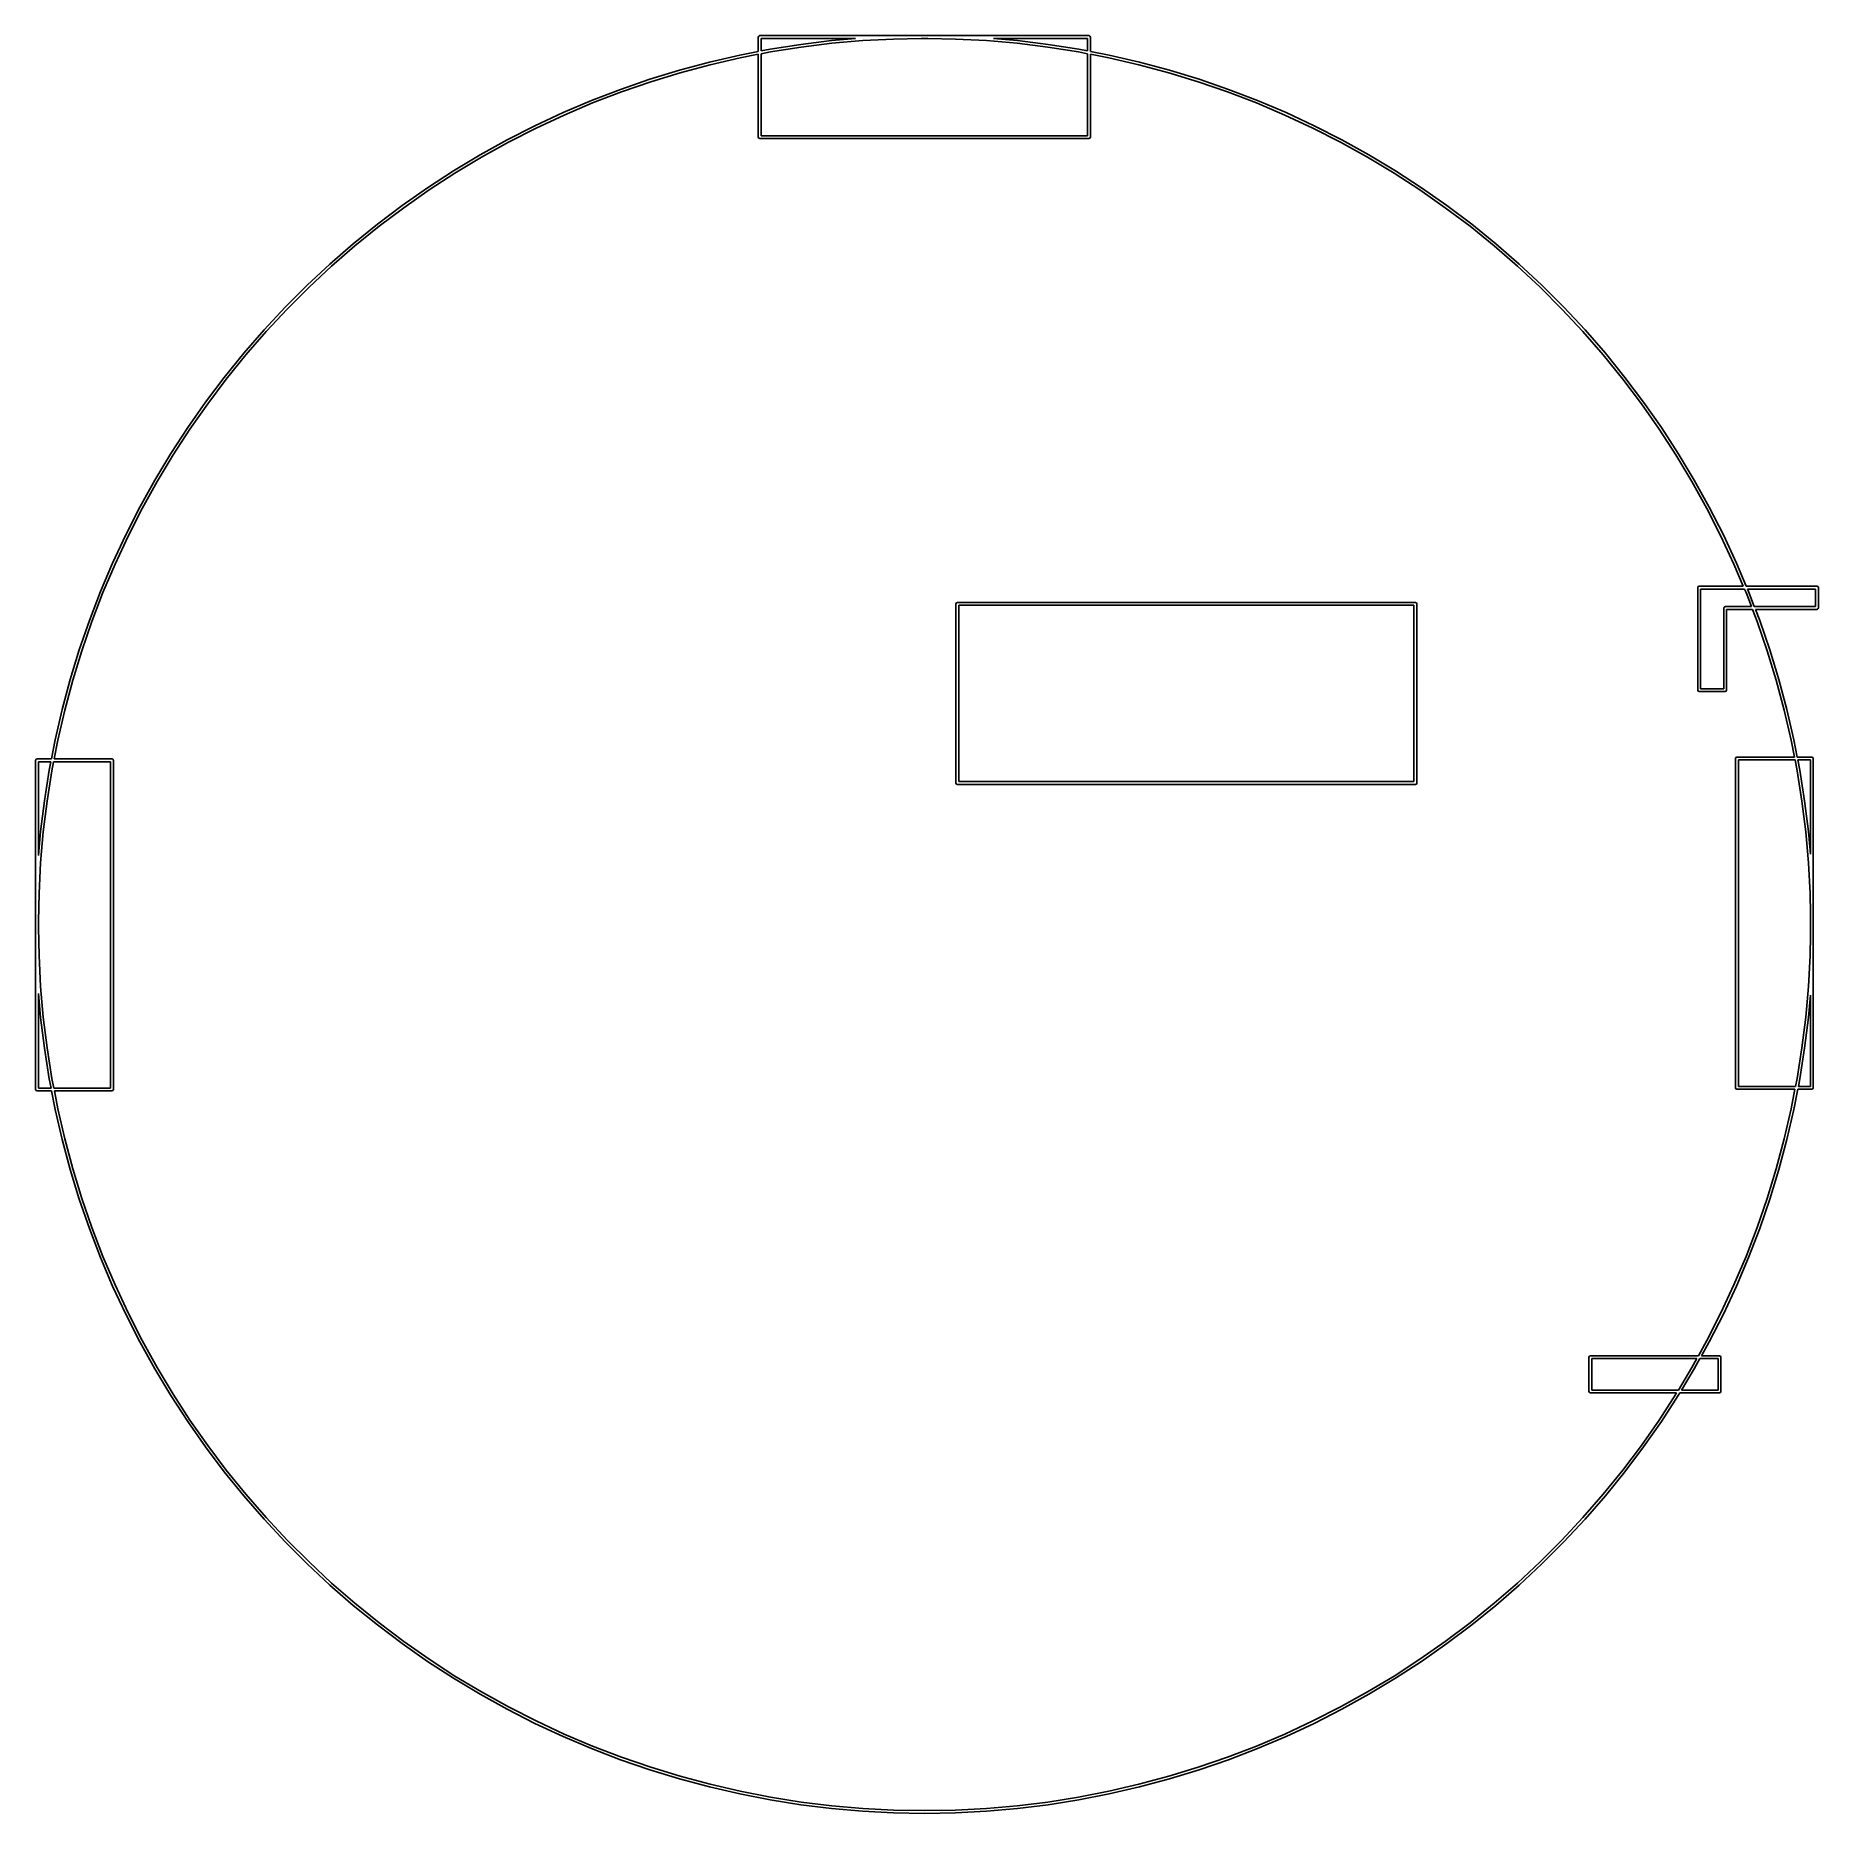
# Model space of a CAD drawing. Extents: x 108.1 to 170.3, y -113.5 to -51.4.
import ezdxf

# ---------------------------------------------------------------- set-up
doc = ezdxf.new("R2010")
doc.units = 0
doc.layers.add('BLACK', color=7, linetype='CONTINUOUS')

msp = doc.modelspace()

# ---------------------------------------------------------------- linework, layer by layer
at = {"layer": 'BLACK', "linetype": 'CONTINUOUS'}
for p, q in [((133.31, -51.4434), (133.325, -51.408)), ((133.31, -51.9487), (133.31, -51.4434)), ((133.325, -51.408), (133.36, -51.3934)), ((133.36, -51.3934), (144.86, -51.3934)), ((133.41, -51.4934), (133.41, -51.9292)), ((136.706, -51.4934), (133.41, -51.4934)), ((134.795, -51.6985), (135.871, -51.5665)), ((135.881, -51.661), (134.808, -51.7927)), ((135.871, -51.5665), (136.706, -51.4934)), ((136.957, -51.5668), (135.881, -51.661)), ((138.036, -51.5103), (136.957, -51.5668)), ((139.004, -51.4934), (138.036, -51.5103)), ((139.229, -51.4934), (139.004, -51.4934)), ((140.197, -51.5103), (139.229, -51.4934)), ((141.276, -51.5668), (140.197, -51.5103)), ((142.352, -51.661), (141.276, -51.5668)), ((141.527, -51.4934), (142.362, -51.5665)), ((144.81, -51.4934), (141.527, -51.4934)), ((143.424, -51.7927), (142.352, -51.661)), ((142.362, -51.5665), (143.438, -51.6985)), ((144.81, -51.9268), (144.81, -51.4934)), ((144.86, -51.3934), (144.895, -51.408)), ((144.895, -51.408), (144.91, -51.4434)), ((144.91, -51.4434), (144.91, -51.9462)), ((131.605, -52.3187), (132.661, -52.0749)), ((132.68, -52.1679), (131.628, -52.4109)), ((132.661, -52.0749), (133.31, -51.9487)), ((133.31, -52.0455), (132.68, -52.1679)), ((133.31, -54.94), (133.31, -52.0455)), ((133.41, -51.9292), (133.725, -51.8681)), ((133.741, -51.9617), (133.41, -52.0261)), ((133.41, -52.0261), (133.41, -54.89)), ((133.725, -51.8681), (134.795, -51.6985)), ((134.808, -51.7927), (133.741, -51.9617)), ((144.492, -51.9617), (143.424, -51.7927)), ((143.438, -51.6985), (144.508, -51.8681)), ((144.81, -52.0236), (144.492, -51.9617)), ((144.508, -51.8681), (144.81, -51.9268)), ((144.81, -54.89), (144.81, -52.0236)), ((144.91, -51.9462), (145.572, -52.0749)), ((145.552, -52.1679), (144.91, -52.043)), ((144.91, -52.043), (144.91, -54.94)), ((146.605, -52.4109), (145.552, -52.1679)), ((145.572, -52.0749), (146.628, -52.3187)), ((128.497, -53.2689), (129.521, -52.9161)), ((129.521, -52.9161), (130.558, -52.5992)), ((130.584, -52.6906), (129.551, -53.0065)), ((130.558, -52.5992), (131.605, -52.3187)), ((131.628, -52.4109), (130.584, -52.6906)), ((147.649, -52.6906), (146.605, -52.4109)), ((146.628, -52.3187), (147.675, -52.5992)), ((148.682, -53.0065), (147.649, -52.6906)), ((147.675, -52.5992), (148.711, -52.9161)), ((148.711, -52.9161), (149.736, -53.2689)), ((127.485, -53.6573), (128.497, -53.2689)), ((128.529, -53.3582), (127.52, -53.7455)), ((129.551, -53.0065), (128.529, -53.3582)), ((149.704, -53.3582), (148.682, -53.0065)), ((150.712, -53.7455), (149.704, -53.3582)), ((149.736, -53.2689), (150.748, -53.6573)), ((125.505, -54.5388), (126.487, -54.0808)), ((126.526, -54.1676), (125.547, -54.6243)), ((126.487, -54.0808), (127.485, -53.6573)), ((127.52, -53.7455), (126.526, -54.1676)), ((151.707, -54.1676), (150.712, -53.7455)), ((150.748, -53.6573), (151.746, -54.0808)), ((152.686, -54.6243), (151.707, -54.1676)), ((151.746, -54.0808), (152.728, -54.5388)), ((124.539, -55.0308), (125.505, -54.5388)), ((125.547, -54.6243), (124.584, -55.1148)), ((153.649, -55.1148), (152.686, -54.6243)), ((152.728, -54.5388), (153.693, -55.0308)), ((123.591, -55.5563), (124.539, -55.0308)), ((124.584, -55.1148), (123.639, -55.6386)), ((133.325, -54.9754), (133.31, -54.94)), ((133.36, -54.99), (133.325, -54.9754)), ((144.86, -54.99), (133.36, -54.99)), ((133.41, -54.89), (144.81, -54.89)), ((144.895, -54.9754), (144.86, -54.99)), ((144.91, -54.94), (144.895, -54.9754)), ((154.594, -55.6386), (153.649, -55.1148)), ((153.693, -55.0308), (154.641, -55.5563)), ((122.662, -56.1145), (123.591, -55.5563)), ((123.639, -55.6386), (122.713, -56.1951)), ((155.52, -56.1951), (154.594, -55.6386)), ((154.641, -55.5563), (155.57, -56.1145)), ((121.753, -56.7047), (122.662, -56.1145)), ((122.713, -56.1951), (121.807, -56.7836)), ((156.426, -56.7836), (155.52, -56.1951)), ((155.57, -56.1145), (156.479, -56.7047)), ((120.866, -57.3264), (121.753, -56.7047)), ((121.807, -56.7836), (120.922, -57.4033)), ((157.311, -57.4033), (156.426, -56.7836)), ((156.479, -56.7047), (157.367, -57.3264)), ((120, -57.9786), (120.866, -57.3264)), ((120.922, -57.4033), (120.059, -58.0535)), ((158.174, -58.0535), (157.311, -57.4033)), ((157.367, -57.3264), (158.233, -57.9786)), ((119.158, -58.6607), (120, -57.9786)), ((120.059, -58.0535), (119.219, -58.7335)), ((159.014, -58.7335), (158.174, -58.0535)), ((158.233, -57.9786), (159.075, -58.6607)), ((118.34, -59.3717), (119.158, -58.6607)), ((119.219, -58.7335), (118.403, -59.4424)), ((159.829, -59.4424), (159.014, -58.7335)), ((159.075, -58.6607), (159.893, -59.3717)), ((117.547, -60.1109), (118.34, -59.3717)), ((118.403, -59.4424), (117.613, -60.1793)), ((160.619, -60.1793), (159.829, -59.4424)), ((159.893, -59.3717), (160.686, -60.1109)), ((116.781, -60.8772), (117.547, -60.1109)), ((117.613, -60.1793), (116.849, -60.9433)), ((161.383, -60.9433), (160.619, -60.1793)), ((160.686, -60.1109), (161.452, -60.8772)), ((116.042, -61.6699), (116.781, -60.8772)), ((116.849, -60.9433), (116.112, -61.7335)), ((162.12, -61.7335), (161.383, -60.9433)), ((161.452, -60.8772), (162.191, -61.6699)), ((115.331, -62.4878), (116.042, -61.6699)), ((116.112, -61.7335), (115.404, -62.5489)), ((162.829, -62.5489), (162.12, -61.7335)), ((162.191, -61.6699), (162.902, -62.4878)), ((114.649, -63.3301), (115.331, -62.4878)), ((115.404, -62.5489), (114.724, -63.3886)), ((163.509, -63.3886), (162.829, -62.5489)), ((162.902, -62.4878), (163.584, -63.3301)), ((113.996, -64.1956), (114.649, -63.3301)), ((114.724, -63.3886), (114.073, -64.2515)), ((164.159, -64.2515), (163.509, -63.3886)), ((163.584, -63.3301), (164.236, -64.1956)), ((113.375, -65.0834), (113.996, -64.1956)), ((114.073, -64.2515), (113.454, -65.1366)), ((164.779, -65.1366), (164.159, -64.2515)), ((164.236, -64.1956), (164.858, -65.0834)), ((112.784, -65.9924), (113.375, -65.0834)), ((113.454, -65.1366), (112.865, -66.0428)), ((165.368, -66.0428), (164.779, -65.1366)), ((164.858, -65.0834), (165.448, -65.9924)), ((112.226, -66.9214), (112.784, -65.9924)), ((165.448, -65.9924), (166.006, -66.9214)), ((112.865, -66.0428), (112.309, -66.9689)), ((165.924, -66.9689), (165.368, -66.0428)), ((111.701, -67.8693), (112.226, -66.9214)), ((112.309, -66.9689), (111.785, -67.9139)), ((166.448, -67.9139), (165.924, -66.9689)), ((166.006, -66.9214), (166.532, -67.8693)), ((111.209, -68.8349), (111.701, -67.8693)), ((166.532, -67.8693), (167.024, -68.8349)), ((111.785, -67.9139), (111.294, -68.8766)), ((166.938, -68.8766), (166.448, -67.9139)), ((110.751, -69.8172), (111.209, -68.8349)), ((111.294, -68.8766), (110.838, -69.8559)), ((167.395, -69.8559), (166.938, -68.8766)), ((167.024, -68.8349), (167.482, -69.8172)), ((110.327, -70.8148), (110.751, -69.8172)), ((110.838, -69.8559), (110.415, -70.8504)), ((167.721, -70.6242), (167.395, -69.8559)), ((167.482, -69.8172), (167.825, -70.6242)), ((109.939, -71.8266), (110.327, -70.8148)), ((110.415, -70.8504), (110.028, -71.8592)), ((166.128, -70.6742), (166.142, -70.6388)), ((166.128, -74.26), (166.128, -70.6742)), ((166.142, -70.6388), (166.178, -70.6242)), ((166.178, -70.6242), (167.721, -70.6242)), ((166.228, -70.7242), (166.228, -74.21)), ((167.764, -70.7242), (166.228, -70.7242)), ((167.817, -70.8504), (167.764, -70.7242)), ((168.005, -71.3387), (167.817, -70.8504)), ((167.825, -70.6242), (170.293, -70.6242)), ((167.867, -70.7242), (167.905, -70.8148)), ((170.243, -70.7242), (167.867, -70.7242)), ((167.905, -70.8148), (168.106, -71.3385)), ((170.243, -71.3355), (170.243, -70.7242)), ((170.293, -70.6242), (170.328, -70.6388)), ((170.328, -70.6388), (170.343, -70.6742)), ((170.343, -70.6742), (170.343, -71.3854)), ((140.215, -71.2414), (140.23, -71.206)), ((140.215, -77.5016), (140.215, -71.2414)), ((140.23, -71.206), (140.265, -71.1914)), ((140.265, -71.1914), (156.265, -71.1914)), ((140.315, -71.2914), (140.315, -77.4516)), ((156.215, -71.2914), (140.315, -71.2914)), ((156.215, -77.4516), (156.215, -71.2914)), ((156.265, -71.1914), (156.301, -71.206)), ((156.301, -71.206), (156.315, -71.2414)), ((156.315, -71.2414), (156.315, -77.5016)), ((167.04, -71.39), (167.047, -71.3724)), ((167.04, -74.21), (167.04, -71.39)), ((167.047, -71.3724), (167.055, -71.3547)), ((167.055, -71.3546), (167.072, -71.3473)), ((167.055, -71.3547), (167.055, -71.3546)), ((167.055, -71.3547), (167.055, -71.3547)), ((167.072, -71.3473), (167.09, -71.34)), ((167.09, -71.34), (168.005, -71.3387)), ((168.043, -71.4386), (167.14, -71.4399)), ((167.14, -71.4399), (167.14, -74.26)), ((168.204, -71.8592), (168.043, -71.4386)), ((168.106, -71.3385), (170.243, -71.3355)), ((170.293, -71.4354), (168.145, -71.4385)), ((168.145, -71.4385), (168.294, -71.8266)), ((170.31, -71.4281), (170.293, -71.4354)), ((170.328, -71.4208), (170.31, -71.4281)), ((170.335, -71.4033), (170.328, -71.4207)), ((170.328, -71.4207), (170.328, -71.4207)), ((170.328, -71.4207), (170.328, -71.4208)), ((170.343, -71.3854), (170.335, -71.4033)), ((109.586, -72.8514), (109.939, -71.8266)), ((110.028, -71.8592), (109.676, -72.8808)), ((168.556, -72.8808), (168.204, -71.8592)), ((168.294, -71.8266), (168.647, -72.8514)), ((109.269, -73.8878), (109.586, -72.8514)), ((168.647, -72.8514), (168.964, -73.8878)), ((109.676, -72.8808), (109.361, -73.914)), ((168.872, -73.914), (168.556, -72.8808)), ((108.989, -74.9347), (109.269, -73.8878)), ((109.361, -73.914), (109.081, -74.9577)), ((169.152, -74.9577), (168.872, -73.914)), ((168.964, -73.8878), (169.244, -74.9347)), ((166.142, -74.2954), (166.128, -74.26)), ((166.178, -74.31), (166.142, -74.2954)), ((167.09, -74.31), (166.178, -74.31)), ((166.228, -74.21), (167.04, -74.21)), ((167.125, -74.2954), (167.09, -74.31)), ((167.14, -74.26), (167.125, -74.2954)), ((108.745, -75.9907), (108.989, -74.9347)), ((109.081, -74.9577), (108.838, -76.0105)), ((169.395, -76.0105), (169.152, -74.9577)), ((169.244, -74.9347), (169.488, -75.9907)), ((108.615, -76.66), (108.745, -75.9907)), ((108.838, -76.0105), (108.712, -76.66)), ((167.463, -76.6084), (167.499, -76.5938)), ((167.499, -76.5938), (169.508, -76.5938)), ((169.508, -76.5938), (169.395, -76.0105)), ((169.488, -75.9907), (169.605, -76.5938)), ((169.605, -76.5938), (170.115, -76.5938)), ((170.115, -76.5938), (170.15, -76.6084)), ((108.063, -76.71), (108.078, -76.6746)), ((108.063, -88.21), (108.063, -76.71)), ((108.078, -76.6746), (108.113, -76.66)), ((108.113, -76.66), (108.615, -76.66)), ((108.163, -76.76), (108.163, -80.0358)), ((108.595, -76.76), (108.163, -76.76)), ((108.369, -78.125), (108.538, -77.0546)), ((108.632, -77.0711), (108.463, -78.1383)), ((108.538, -77.0546), (108.595, -76.76)), ((108.692, -76.76), (108.632, -77.0711)), ((110.68, -76.76), (108.692, -76.76)), ((108.712, -76.66), (110.73, -76.66)), ((110.68, -88.16), (110.68, -76.76)), ((110.73, -76.66), (110.765, -76.6746)), ((110.765, -76.6746), (110.78, -76.71)), ((110.78, -76.71), (110.78, -88.21)), ((167.449, -76.6438), (167.463, -76.6084)), ((167.449, -88.15), (167.449, -76.6438)), ((167.549, -76.6938), (167.549, -88.1)), ((169.528, -76.6938), (167.549, -76.6938)), ((169.601, -77.0711), (169.528, -76.6938)), ((169.77, -78.1383), (169.601, -77.0711)), ((169.625, -76.6938), (169.695, -77.0546)), ((170.065, -76.6938), (169.625, -76.6938)), ((169.695, -77.0546), (169.864, -78.125)), ((170.065, -79.9841), (170.065, -76.6938)), ((170.15, -76.6084), (170.165, -76.6438)), ((170.165, -76.6438), (170.165, -82.3567)), ((140.23, -77.537), (140.215, -77.5016)), ((140.265, -77.5516), (140.23, -77.537)), ((156.265, -77.5516), (140.265, -77.5516)), ((140.315, -77.4516), (156.215, -77.4516)), ((156.301, -77.537), (156.265, -77.5516)), ((156.315, -77.5016), (156.301, -77.537)), ((108.236, -79.2008), (108.369, -78.125)), ((108.463, -78.1383), (108.331, -79.2107)), ((169.902, -79.2107), (169.77, -78.1383)), ((169.864, -78.125), (169.996, -79.2008)), ((108.163, -80.0358), (108.236, -79.2008)), ((108.331, -79.2107), (108.237, -80.2871)), ((169.996, -80.2871), (169.902, -79.2107)), ((169.996, -79.2008), (170.065, -79.9841)), ((108.237, -80.2871), (108.18, -81.3661)), ((170.052, -81.3661), (169.996, -80.2871)), ((108.18, -81.3661), (108.163, -82.3337)), ((170.065, -82.0742), (170.052, -81.3661)), ((170.065, -82.8185), (170.065, -82.0742)), ((108.163, -82.3337), (108.163, -82.559)), ((108.163, -82.559), (108.18, -83.5267)), ((170.052, -83.5267), (170.065, -82.8185)), ((170.165, -82.3567), (170.166, -82.4464)), ((170.166, -82.4464), (170.165, -82.536)), ((170.165, -82.536), (170.165, -88.15)), ((108.18, -83.5267), (108.237, -84.6057)), ((169.996, -84.6057), (170.052, -83.5267)), ((108.237, -84.6057), (108.331, -85.682)), ((169.902, -85.682), (169.996, -84.6057)), ((108.236, -85.692), (108.163, -84.8569)), ((108.163, -84.8569), (108.163, -88.16)), ((170.065, -84.9087), (169.996, -85.692)), ((170.065, -88.1), (170.065, -84.9087)), ((108.369, -86.7677), (108.236, -85.692)), ((108.331, -85.682), (108.463, -86.7545)), ((169.77, -86.7545), (169.902, -85.682)), ((169.996, -85.692), (169.864, -86.7677)), ((108.538, -87.8381), (108.369, -86.7677)), ((108.463, -86.7545), (108.632, -87.8216)), ((169.601, -87.8216), (169.77, -86.7545)), ((169.864, -86.7677), (169.695, -87.8381)), ((108.078, -88.2454), (108.063, -88.21)), ((108.113, -88.26), (108.078, -88.2454)), ((108.62, -88.26), (108.113, -88.26)), ((108.163, -88.16), (108.601, -88.16)), ((108.601, -88.16), (108.538, -87.8381)), ((108.745, -88.902), (108.62, -88.26)), ((108.632, -87.8216), (108.697, -88.16)), ((108.697, -88.16), (110.68, -88.16)), ((110.73, -88.26), (108.717, -88.26)), ((108.717, -88.26), (108.838, -88.8823)), ((110.765, -88.2454), (110.73, -88.26)), ((110.78, -88.21), (110.765, -88.2454)), ((167.463, -88.1854), (167.449, -88.15)), ((167.499, -88.2), (167.463, -88.1854)), ((169.527, -88.2), (167.499, -88.2)), ((167.549, -88.1), (169.547, -88.1)), ((169.395, -88.8823), (169.527, -88.2)), ((169.624, -88.2), (169.488, -88.902)), ((169.547, -88.1), (169.601, -87.8216)), ((170.115, -88.2), (169.624, -88.2)), ((169.695, -87.8381), (169.644, -88.1)), ((169.644, -88.1), (170.065, -88.1)), ((170.15, -88.1854), (170.115, -88.2)), ((170.165, -88.15), (170.15, -88.1854)), ((108.989, -89.958), (108.745, -88.902)), ((108.838, -88.8823), (109.081, -89.935)), ((169.152, -89.935), (169.395, -88.8823)), ((169.488, -88.902), (169.244, -89.958)), ((109.269, -91.0049), (108.989, -89.958)), ((109.081, -89.935), (109.361, -90.9787)), ((168.872, -90.9787), (169.152, -89.935)), ((169.244, -89.958), (168.964, -91.0049)), ((109.586, -92.0413), (109.269, -91.0049)), ((109.361, -90.9787), (109.676, -92.012)), ((168.556, -92.012), (168.872, -90.9787)), ((168.964, -91.0049), (168.647, -92.0413)), ((109.939, -93.0661), (109.586, -92.0413)), ((109.676, -92.012), (110.028, -93.0336)), ((168.204, -93.0336), (168.556, -92.012)), ((168.647, -92.0413), (168.294, -93.0661)), ((110.327, -94.0779), (109.939, -93.0661)), ((110.028, -93.0336), (110.415, -94.0423)), ((167.817, -94.0423), (168.204, -93.0336)), ((168.294, -93.0661), (167.905, -94.0779)), ((110.415, -94.0423), (110.838, -95.0369)), ((167.395, -95.0369), (167.817, -94.0423)), ((110.751, -95.0755), (110.327, -94.0779)), ((167.905, -94.0779), (167.482, -95.0755)), ((111.209, -96.0578), (110.751, -95.0755)), ((110.838, -95.0369), (111.294, -96.0161)), ((166.938, -96.0161), (167.395, -95.0369)), ((167.482, -95.0755), (167.024, -96.0578)), ((111.701, -97.0235), (111.209, -96.0578)), ((111.294, -96.0161), (111.785, -96.9788)), ((166.448, -96.9788), (166.938, -96.0161)), ((167.024, -96.0578), (166.532, -97.0235)), ((112.226, -97.9714), (111.701, -97.0235)), ((111.785, -96.9788), (112.309, -97.9238)), ((166.154, -97.51), (166.448, -96.9788)), ((166.532, -97.0235), (166.262, -97.51)), ((162.33, -97.56), (162.345, -97.5246)), ((162.33, -98.76), (162.33, -97.56)), ((162.345, -97.5246), (162.38, -97.51)), ((162.38, -97.51), (166.154, -97.51)), ((162.43, -97.61), (162.43, -98.71)), ((166.098, -97.61), (162.43, -97.61)), ((165.924, -97.9238), (166.098, -97.61)), ((166.207, -97.61), (166.006, -97.9714)), ((166.84, -97.61), (166.207, -97.61)), ((166.262, -97.51), (166.89, -97.51)), ((166.84, -98.71), (166.84, -97.61)), ((166.89, -97.51), (166.925, -97.5246)), ((166.925, -97.5246), (166.94, -97.56)), ((166.94, -97.56), (166.94, -98.76)), ((112.784, -98.9004), (112.226, -97.9714)), ((112.309, -97.9238), (112.865, -98.85)), ((165.452, -98.71), (165.924, -97.9238)), ((166.006, -97.9714), (165.563, -98.71)), ((113.375, -99.8093), (112.784, -98.9004)), ((112.865, -98.85), (113.454, -99.7561)), ((162.345, -98.7954), (162.33, -98.76)), ((162.38, -98.81), (162.345, -98.7954)), ((165.392, -98.81), (162.38, -98.81)), ((162.43, -98.71), (165.452, -98.71)), ((164.779, -99.7561), (165.368, -98.85)), ((165.448, -98.9004), (164.858, -99.8093)), ((165.368, -98.85), (165.392, -98.81)), ((165.503, -98.81), (165.448, -98.9004)), ((166.89, -98.81), (165.503, -98.81)), ((165.563, -98.71), (166.84, -98.71)), ((166.925, -98.7954), (166.89, -98.81)), ((166.94, -98.76), (166.925, -98.7954)), ((113.996, -100.697), (113.375, -99.8093)), ((113.454, -99.7561), (114.073, -100.641)), ((164.159, -100.641), (164.779, -99.7561)), ((164.858, -99.8093), (164.236, -100.697)), ((114.649, -101.563), (113.996, -100.697)), ((114.073, -100.641), (114.724, -101.504)), ((163.509, -101.504), (164.159, -100.641)), ((164.236, -100.697), (163.584, -101.563)), ((114.724, -101.504), (115.404, -102.344)), ((162.829, -102.344), (163.509, -101.504)), ((115.331, -102.405), (114.649, -101.563)), ((163.584, -101.563), (162.902, -102.405)), ((116.042, -103.223), (115.331, -102.405)), ((115.404, -102.344), (116.112, -103.159)), ((162.12, -103.159), (162.829, -102.344)), ((162.902, -102.405), (162.191, -103.223)), ((116.781, -104.016), (116.042, -103.223)), ((116.112, -103.159), (116.849, -103.949)), ((161.383, -103.949), (162.12, -103.159)), ((162.191, -103.223), (161.452, -104.016)), ((116.849, -103.949), (117.613, -104.713)), ((160.619, -104.713), (161.383, -103.949)), ((117.547, -104.782), (116.781, -104.016)), ((161.452, -104.016), (160.686, -104.782)), ((118.34, -105.521), (117.547, -104.782)), ((117.613, -104.713), (118.403, -105.45)), ((159.829, -105.45), (160.619, -104.713)), ((160.686, -104.782), (159.893, -105.521)), ((119.158, -106.232), (118.34, -105.521)), ((118.403, -105.45), (119.219, -106.159)), ((159.014, -106.159), (159.829, -105.45)), ((159.893, -105.521), (159.075, -106.232)), ((120, -106.914), (119.158, -106.232)), ((119.219, -106.159), (120.059, -106.839)), ((158.174, -106.839), (159.014, -106.159)), ((159.075, -106.232), (158.233, -106.914)), ((120.866, -107.566), (120, -106.914)), ((120.059, -106.839), (120.922, -107.489)), ((157.311, -107.489), (158.174, -106.839)), ((158.233, -106.914), (157.367, -107.566)), ((121.753, -108.188), (120.866, -107.566)), ((120.922, -107.489), (121.807, -108.109)), ((156.426, -108.109), (157.311, -107.489)), ((157.367, -107.566), (156.479, -108.188)), ((122.662, -108.778), (121.753, -108.188)), ((121.807, -108.109), (122.713, -108.698)), ((155.52, -108.698), (156.426, -108.109)), ((156.479, -108.188), (155.57, -108.778)), ((123.591, -109.336), (122.662, -108.778)), ((122.713, -108.698), (123.639, -109.254)), ((154.594, -109.254), (155.52, -108.698)), ((155.57, -108.778), (154.641, -109.336)), ((124.539, -109.862), (123.591, -109.336)), ((123.639, -109.254), (124.584, -109.778)), ((153.649, -109.778), (154.594, -109.254)), ((154.641, -109.336), (153.693, -109.862)), ((125.505, -110.354), (124.539, -109.862)), ((124.584, -109.778), (125.547, -110.268)), ((152.686, -110.268), (153.649, -109.778)), ((153.693, -109.862), (152.728, -110.354)), ((126.487, -110.812), (125.505, -110.354)), ((125.547, -110.268), (126.526, -110.725)), ((127.485, -111.235), (126.487, -110.812)), ((126.526, -110.725), (127.52, -111.147)), ((150.712, -111.147), (151.707, -110.725)), ((151.746, -110.812), (150.748, -111.235)), ((151.707, -110.725), (152.686, -110.268)), ((152.728, -110.354), (151.746, -110.812)), ((128.497, -111.624), (127.485, -111.235)), ((127.52, -111.147), (128.529, -111.534)), ((149.704, -111.534), (150.712, -111.147)), ((150.748, -111.235), (149.736, -111.624)), ((129.521, -111.977), (128.497, -111.624)), ((128.529, -111.534), (129.551, -111.886)), ((130.558, -112.294), (129.521, -111.977)), ((129.551, -111.886), (130.584, -112.202)), ((147.649, -112.202), (148.682, -111.886)), ((148.711, -111.977), (147.675, -112.294)), ((148.682, -111.886), (149.704, -111.534)), ((149.736, -111.624), (148.711, -111.977)), ((131.605, -112.574), (130.558, -112.294)), ((130.584, -112.202), (131.628, -112.482)), ((132.661, -112.818), (131.605, -112.574)), ((131.628, -112.482), (132.68, -112.725)), ((132.68, -112.725), (133.741, -112.931)), ((144.492, -112.931), (145.552, -112.725)), ((145.552, -112.725), (146.605, -112.482)), ((146.628, -112.574), (145.572, -112.818)), ((146.605, -112.482), (147.649, -112.202)), ((147.675, -112.294), (146.628, -112.574)), ((133.725, -113.025), (132.661, -112.818)), ((134.795, -113.194), (133.725, -113.025)), ((133.741, -112.931), (134.808, -113.1)), ((135.871, -113.326), (134.795, -113.194)), ((134.808, -113.1), (135.881, -113.232)), ((136.95, -113.421), (135.871, -113.326)), ((135.881, -113.232), (136.957, -113.326)), ((136.957, -113.326), (138.036, -113.382)), ((140.197, -113.382), (141.276, -113.326)), ((141.276, -113.326), (142.352, -113.232)), ((142.362, -113.326), (141.282, -113.421)), ((142.352, -113.232), (143.424, -113.1)), ((143.438, -113.194), (142.362, -113.326)), ((143.424, -113.1), (144.492, -112.931)), ((144.508, -113.025), (143.438, -113.194)), ((145.572, -112.818), (144.508, -113.025)), ((138.033, -113.477), (136.95, -113.421)), ((139.116, -113.496), (138.033, -113.477)), ((138.036, -113.382), (139.116, -113.401)), ((139.116, -113.401), (140.197, -113.382)), ((140.2, -113.477), (139.116, -113.496)), ((141.282, -113.421), (140.2, -113.477))]:
    msp.add_line(p, q, dxfattribs=at)

doc.saveas('drawing.dxf')
